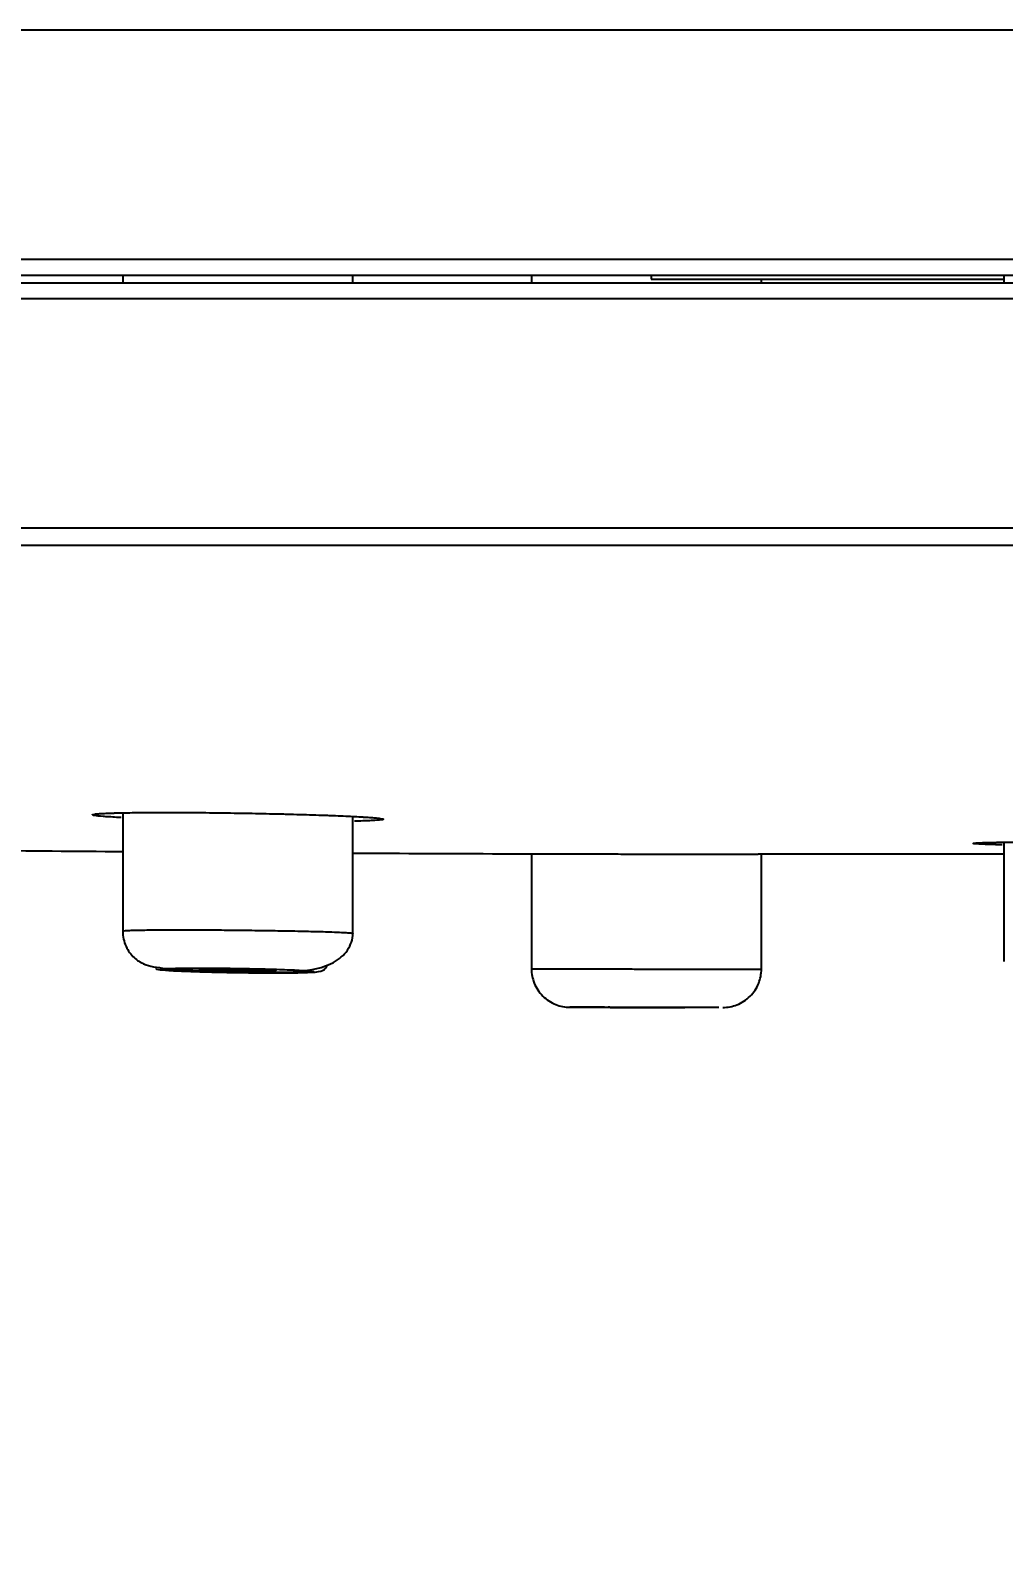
# Model space of a CAD drawing. Header units: millimetres. Extents: x 6110 to 6704, y -2661 to -1821.
# Drawn here: x 6317.641 to 6320.815, y -2068.275 to -2063.343 of the extents above; entities that cross this region are included whole.
import ezdxf

# ---------------------------------------------------------------- set-up
doc = ezdxf.new("R2010")
doc.units = ezdxf.units.MM
doc.header["$LTSCALE"] = 0.1
doc.linetypes.add('HIDDEN2', pattern=[4.7625, 3.175, -1.5875])
doc.layers.add('1', color=4, linetype='HIDDEN2', lineweight=13)
doc.layers.add('DIM', color=3, linetype='Continuous', lineweight=9)
doc.styles.get("Standard").update_dxf_attribs({"font": 'arial.ttf'})
doc.dimstyles.new('ISO-25', dxfattribs={"dimtxt": 2.5, "dimasz": 2.5, "dimexe": 1.25, "dimexo": 0.625, "dimtad": 1, "dimlfac": 5, "dimtxsty": 'Standard', "dimcen": 2.5, "dimadec": 0, "dimazin": 0, "dimtfac": 1, "dimtmove": 0, "dimatfit": 3, "dimfxl": 0, "dimarcsym": 0})

# ---------------------------------------------------------------- blocks, each defined once
blk = doc.blocks.new('*D85')
at = {"layer": 'Defpoints', "color": 0}
for p in [(6324.4599, -2027.3782), (6392.6916, -2027.3782), (6311.704, -2532.5418)]:
    blk.add_point(p, dxfattribs=at)
at = {"layer": 'DIM', "color": 0, "lineweight": -2}
for p, q in [((6325.0849, -2027.3782), (6393.9416, -2027.3782)), ((6392.6916, -2527.5418), (6392.6916, -2032.3782)), ((6312.329, -2532.5418), (6393.9416, -2532.5418))]:
    blk.add_line(p, q, dxfattribs=at)
at = {"layer": 'DIM', "color": 0}
for points in [[(6391.8583, -2032.3782), (6393.5249, -2032.3782), (6392.6916, -2027.3782)], [(6391.8583, -2527.5418), (6393.5249, -2527.5418), (6392.6916, -2532.5418)]]:
    blk.add_solid(points, dxfattribs=at)
at = {"layer": 'DIM', "color": 0, "insert": (6389.0618, -2279.96), "char_height": 5, "attachment_point": 5, "rotation": 90}
blk.add_mtext('2020,7', dxfattribs=at)

msp = doc.modelspace()

# ---------------------------------------------------------------- hatches: boundary and pattern name
at = {"layer": 'DIM'}
h = msp.add_hatch(dxfattribs=at)
h.set_pattern_fill('ANSI31', color=2)
edge = h.paths.add_edge_path()
edge.add_line((6619.6172, -2595.9805), (6619.6172, -1962.2056))
edge.add_line((6634.6172, -1966.1101), (6619.6172, -1966.1101))
edge.add_line((6634.6172, -2610.9805), (6634.6172, -1966.1101))
edge.add_line((6634.6172, -2610.9805), (6184.4567, -2610.9805))
edge.add_line((6619.6172, -2595.9805), (6184.4567, -2595.9805))
edge.add_line((6184.4567, -2610.9805), (6184.4567, -2595.9805))

# ---------------------------------------------------------------- linework, layer by layer
at = {"layer": '1', "color": 7, "linetype": 'Continuous', "lineweight": -3}
for p, q in [((6351.8421, -2063.3432), (6296.9577, -2063.3432)), ((6296.2749, -2064.0902), (6352.5249, -2064.0902)), ((6296.2749, -2064.1422), (6352.5249, -2064.1422)), ((6317.9427, -2064.1422), (6317.9427, -2064.1672)), ((6318.6927, -2064.1672), (6318.6927, -2064.1422)), ((6319.2749, -2064.1422), (6319.2749, -2064.1672)), ((6319.6657, -2064.1422), (6319.6657, -2064.1547)), ((6319.6657, -2064.1547), (6320.8147, -2064.1547)), ((6320.0249, -2064.1672), (6320.0249, -2064.1547)), ((6320.8147, -2064.1422), (6320.8147, -2064.1672)), ((6296.2749, -2064.1672), (6352.5249, -2064.1672)), ((6352.5249, -2064.2192), (6296.2749, -2064.2192)), ((6296.9577, -2064.9661), (6351.8421, -2064.9661)), ((6351.207, -2065.0233), (6297.5928, -2065.0233)), ((6317.9427, -2065.8951), (6317.9427, -2066.2952)), ((6318.6927, -2066.2952), (6318.6927, -2065.9069)), ((6319.2749, -2066.0286), (6319.2749, -2066.4077)), ((6320.8147, -2066.0297), (6320.0137, -2066.0297)), ((6320.0249, -2066.4077), (6320.0249, -2066.0297)), ((6320.8147, -2065.991), (6320.8147, -2066.3798)), ((6320.8147, -2066.3798), (6320.8147, -2066.38))]:
    msp.add_line(p, q, dxfattribs=at)
for start, end in [(269.317625, 269.527971), (269.699869, 269.811245)]:
    msp.add_arc((6320.0022, -1816.0297), 250, start, end, dxfattribs=at)
for points, knots in [([(6317.8427, -2065.9013), (6317.8427, -2065.9013), (6317.8427, -2065.9013), (6317.8427, -2065.9005), (6317.8457, -2065.8997), (6317.8533, -2065.8987), (6317.855, -2065.8986), (6317.8588, -2065.8982), (6317.8609, -2065.898), (6317.8677, -2065.8975), (6317.8781, -2065.8969), (6317.8914, -2065.8963), (6317.9024, -2065.8959), (6317.9062, -2065.8958), (6317.9142, -2065.8956), (6317.9184, -2065.8955), (6317.9402, -2065.8949), (6317.9598, -2065.8946), (6317.9927, -2065.8942), (6318.0042, -2065.8941), (6318.0223, -2065.894), (6318.0285, -2065.8939), (6318.0411, -2065.8939), (6318.0475, -2065.8938), (6318.0798, -2065.8938), (6318.107, -2065.8938), (6318.143, -2065.894), (6318.1503, -2065.894), (6318.165, -2065.8941), (6318.1725, -2065.8941), (6318.1949, -2065.8943), (6318.2099, -2065.8944), (6318.2555, -2065.8949), (6318.2863, -2065.8953), (6318.3255, -2065.8959), (6318.3334, -2065.8961), (6318.3489, -2065.8963), (6318.3567, -2065.8965), (6318.3798, -2065.8969), (6318.4105, -2065.8975), (6318.4405, -2065.8982), (6318.4629, -2065.8987), (6318.4703, -2065.8989), (6318.4851, -2065.8993), (6318.4924, -2065.8995), (6318.5284, -2065.9005), (6318.5556, -2065.9013), (6318.5879, -2065.9024), (6318.5942, -2065.9026), (6318.6068, -2065.903), (6318.6129, -2065.9033), (6318.6311, -2065.904), (6318.6426, -2065.9044), (6318.6755, -2065.9058), (6318.6952, -2065.9068), (6318.7168, -2065.908), (6318.721, -2065.9082), (6318.7291, -2065.9087), (6318.7329, -2065.909), (6318.7439, -2065.9097), (6318.7572, -2065.9107), (6318.7676, -2065.9116), (6318.7744, -2065.9123), (6318.7765, -2065.9125), (6318.7803, -2065.913), (6318.782, -2065.9132), (6318.7896, -2065.9144), (6318.7926, -2065.9152), (6318.7927, -2065.9165), (6318.7919, -2065.9169), (6318.7896, -2065.9175), (6318.7887, -2065.9177), (6318.7864, -2065.918), (6318.7851, -2065.9182), (6318.7775, -2065.9191), (6318.7685, -2065.9198), (6318.7537, -2065.9205), (6318.7505, -2065.9206), (6318.7438, -2065.9209), (6318.7403, -2065.921), (6318.7293, -2065.9214), (6318.7213, -2065.9216), (6318.708, -2065.922), (6318.7031, -2065.9221), (6318.698, -2065.9222)], [0, 0, 0, 0, 0.000307, 0.000307, 0.052176, 0.052176, 0.065143, 0.065143, 0.07811, 0.07811, 0.104044, 0.129979, 0.129979, 0.142946, 0.142946, 0.155913, 0.155913, 0.207782, 0.207782, 0.233716, 0.233716, 0.246684, 0.246684, 0.259651, 0.259651, 0.31152, 0.31152, 0.324487, 0.324487, 0.337454, 0.337454, 0.363388, 0.363388, 0.415257, 0.415257, 0.428224, 0.428224, 0.441192, 0.441192, 0.467126, 0.49306, 0.49306, 0.506028, 0.506028, 0.518995, 0.518995, 0.570864, 0.570864, 0.583831, 0.583831, 0.596798, 0.596798, 0.622732, 0.622732, 0.674601, 0.674601, 0.687568, 0.687568, 0.700536, 0.700536, 0.72647, 0.752404, 0.752404, 0.765372, 0.765372, 0.778339, 0.778339, 0.830208, 0.830208, 0.856142, 0.856142, 0.869109, 0.869109, 0.882076, 0.882076, 0.933945, 0.933945, 0.946912, 0.946912, 0.959879, 0.959879, 0.985814, 0.985814, 1, 1, 1, 1]), ([(6317.9374, -2065.9105), (6317.9323, -2065.9102), (6317.9274, -2065.91), (6317.914, -2065.9092), (6317.9061, -2065.9087), (6317.895, -2065.908), (6317.8915, -2065.9078), (6317.8848, -2065.9073), (6317.8817, -2065.907), (6317.8668, -2065.9058), (6317.8578, -2065.9049), (6317.8503, -2065.9037), (6317.8489, -2065.9035), (6317.8469, -2065.9031), (6317.8462, -2065.9029), (6317.8455, -2065.9028)], [0, 0, 0, 0, 0.101473, 0.101473, 0.285634, 0.285634, 0.377715, 0.377715, 0.469795, 0.469795, 0.838117, 0.838117, 0.930198, 0.930198, 1, 1, 1, 1]), ([(6319.1751, -2066.0283), (6319.1756, -2066.0283), (6319.1774, -2066.0283), (6319.1824, -2066.0283), (6319.1847, -2066.0284), (6319.1889, -2066.0284), (6319.1904, -2066.0284), (6319.1936, -2066.0284), (6319.1953, -2066.0284), (6319.2045, -2066.0284), (6319.2135, -2066.0284), (6319.2295, -2066.0285), (6319.2352, -2066.0285), (6319.2445, -2066.0285), (6319.2477, -2066.0285), (6319.2543, -2066.0286), (6319.2577, -2066.0286), (6319.2751, -2066.0286), (6319.3058, -2066.0287), (6319.3417, -2066.0288), (6319.3658, -2066.0288), (6319.3707, -2066.0289), (6319.3806, -2066.0289), (6319.3957, -2066.0289), (6319.4112, -2066.029), (6319.4428, -2066.029), (6319.4647, -2066.0291), (6319.4931, -2066.0291), (6319.4989, -2066.0291), (6319.5104, -2066.0292), (6319.5163, -2066.0292), (6319.5338, -2066.0292), (6319.5456, -2066.0292), (6319.581, -2066.0293), (6319.6049, -2066.0293), (6319.641, -2066.0294), (6319.6531, -2066.0294), (6319.6714, -2066.0294), (6319.6775, -2066.0294), (6319.6896, -2066.0295), (6319.6956, -2066.0295), (6319.7256, -2066.0295), (6319.7492, -2066.0295), (6319.7841, -2066.0296), (6319.7956, -2066.0296), (6319.8185, -2066.0296), (6319.8299, -2066.0296), (6319.8632, -2066.0296), (6319.8844, -2066.0297), (6319.9148, -2066.0297), (6319.9247, -2066.0297), (6319.9441, -2066.0297), (6319.9535, -2066.0297), (6319.981, -2066.0297), (6319.998, -2066.0297), (6320.0137, -2066.0297)], [0, 0, 0, 0, 0.05336, 0.05336, 0.084915, 0.084915, 0.100692, 0.100692, 0.116469, 0.116469, 0.179579, 0.179579, 0.211133, 0.211133, 0.226911, 0.226911, 0.242688, 0.242688, 0.305797, 0.368907, 0.368907, 0.384684, 0.384684, 0.400461, 0.432016, 0.432016, 0.495125, 0.495125, 0.510903, 0.510903, 0.52668, 0.52668, 0.558235, 0.558235, 0.621344, 0.621344, 0.652899, 0.652899, 0.668676, 0.668676, 0.684453, 0.684453, 0.747563, 0.747563, 0.779117, 0.779117, 0.810672, 0.810672, 0.873781, 0.873781, 0.905336, 0.905336, 0.936891, 0.936891, 1, 1, 1, 1]), ([(6320.8095, -2065.9995), (6320.8041, -2065.9993), (6320.799, -2065.9992), (6320.7855, -2065.9988), (6320.7776, -2065.9986), (6320.7666, -2065.9982), (6320.7631, -2065.9981), (6320.7564, -2065.9978), (6320.7533, -2065.9977), (6320.7385, -2065.9971), (6320.7296, -2065.9966), (6320.7222, -2065.996), (6320.7208, -2065.9959), (6320.7186, -2065.9956), (6320.7176, -2065.9955), (6320.7154, -2065.9951), (6320.7147, -2065.9949), (6320.7148, -2065.9942), (6320.7179, -2065.9937), (6320.7256, -2065.9932), (6320.7274, -2065.9931), (6320.7312, -2065.9929), (6320.7333, -2065.9928), (6320.7402, -2065.9925), (6320.7507, -2065.9921), (6320.764, -2065.9918), (6320.775, -2065.9915), (6320.7789, -2065.9914), (6320.787, -2065.9913), (6320.7912, -2065.9912), (6320.813, -2065.9908), (6320.8327, -2065.9906), (6320.8656, -2065.9903), (6320.8772, -2065.9902), (6320.8954, -2065.9901), (6320.9016, -2065.9901), (6320.9141, -2065.99), (6320.9205, -2065.99), (6320.9308, -2065.9899), (6320.9347, -2065.9899), (6320.9386, -2065.9899)], [0, 0, 0, 0, 0.034135, 0.034135, 0.093398, 0.093398, 0.12303, 0.12303, 0.152661, 0.152661, 0.271186, 0.271186, 0.300818, 0.300818, 0.330449, 0.330449, 0.389712, 0.389712, 0.508237, 0.508237, 0.537869, 0.537869, 0.5675, 0.5675, 0.626763, 0.686026, 0.686026, 0.715657, 0.715657, 0.745288, 0.745288, 0.863814, 0.863814, 0.923077, 0.923077, 0.952708, 0.952708, 0.982339, 0.982339, 1, 1, 1, 1]), ([(6317.9427, -2066.2803), (6317.9426, -2066.2801), (6317.9438, -2066.2796), (6317.9507, -2066.2789), (6317.9648, -2066.2782), (6317.9841, -2066.2777), (6318.0077, -2066.2772), (6318.0348, -2066.2768), (6318.0643, -2066.2765), (6318.0956, -2066.2764), (6318.1348, -2066.2763), (6318.1849, -2066.2764), (6318.2486, -2066.2768), (6318.3189, -2066.2775), (6318.3935, -2066.2784), (6318.4694, -2066.2796), (6318.5422, -2066.281), (6318.5843, -2066.2821), (6318.6033, -2066.2827)], [0, 0, 0, 0, 0.036278, 0.092212, 0.146181, 0.198183, 0.248219, 0.296289, 0.342392, 0.386529, 0.4287, 0.495988, 0.568054, 0.644898, 0.726516, 0.812908, 0.90407, 1, 1, 1, 1]), ([(6317.9427, -2066.2802), (6317.9428, -2066.2894), (6317.9446, -2066.3069), (6317.9528, -2066.3311), (6317.9648, -2066.3514), (6317.9841, -2066.3728), (6318.012, -2066.3895), (6318.0544, -2066.4003), (6318.1106, -2066.4048), (6318.1681, -2066.4086), (6318.1916, -2066.4095), (6318.1947, -2066.4096)], [0, 0, 0, 0, 0.065227, 0.130109, 0.194155, 0.257446, 0.384558, 0.521935, 0.822231, 0.977133, 1, 1, 1, 1]), ([(6318.1947, -2066.4096), (6318.2123, -2066.4104), (6318.2517, -2066.412), (6318.317, -2066.4137), (6318.4101, -2066.4149), (6318.5171, -2066.4161), (6318.6201, -2066.3963), (6318.6722, -2066.352), (6318.6897, -2066.3171), (6318.6926, -2066.2979), (6318.6926, -2066.288)], [0, 0, 0, 0, 0.086644, 0.191167, 0.298648, 0.516101, 0.742572, 0.869402, 0.934958, 1, 1, 1, 1]), ([(6318.6033, -2066.2827), (6318.6179, -2066.2832), (6318.6422, -2066.284), (6318.6674, -2066.2852), (6318.6821, -2066.2862), (6318.6894, -2066.287), (6318.6922, -2066.2875), (6318.6927, -2066.2879), (6318.6927, -2066.288), (6318.6927, -2066.288)], [0, 0, 0, 0, 0.255329, 0.475106, 0.659297, 0.807873, 0.92081, 0.99809, 1, 1, 1, 1]), ([(6318.0507, -2066.4029), (6318.0507, -2066.4029), (6318.0506, -2066.404), (6318.0563, -2066.406), (6318.091, -2066.409), (6318.149, -2066.4117), (6318.2128, -2066.4137), (6318.2676, -2066.415), (6318.3242, -2066.4159), (6318.3865, -2066.4167), (6318.4252, -2066.4168), (6318.4462, -2066.4167)], [0, 0, 0, 0, 0.000179, 0.130378, 0.28848, 0.472834, 0.571899, 0.672733, 0.772993, 0.870578, 1, 1, 1, 1]), ([(6318.5062, -2066.4077), (6318.5062, -2066.4077), (6318.5062, -2066.4077), (6318.5046, -2066.4076), (6318.503, -2066.4075), (6318.4825, -2066.4066), (6318.4599, -2066.4057), (6318.4108, -2066.4043), (6318.3836, -2066.4036), (6318.3284, -2066.4025), (6318.2996, -2066.402), (6318.2445, -2066.4014), (6318.2174, -2066.4013), (6318.1686, -2066.4012), (6318.1463, -2066.4014), (6318.1093, -2066.4019), (6318.0942, -2066.4024), (6318.0733, -2066.4035), (6318.0672, -2066.4041), (6318.0646, -2066.4056), (6318.0681, -2066.4064), (6318.0843, -2066.4081), (6318.0971, -2066.409), (6318.1239, -2066.4104), (6318.1357, -2066.411), (6318.1696, -2066.4123), (6318.194, -2066.4131), (6318.2456, -2066.4144), (6318.2737, -2066.415), (6318.3295, -2066.416), (6318.3581, -2066.4163), (6318.4119, -2066.4168), (6318.4378, -2066.4168), (6318.4834, -2066.4167), (6318.5038, -2066.4164), (6318.5361, -2066.4157), (6318.5485, -2066.4152), (6318.5639, -2066.414), (6318.567, -2066.4133), (6318.5637, -2066.4117), (6318.5572, -2066.4109), (6318.5365, -2066.4093), (6318.5228, -2066.4084), (6318.5062, -2066.4077)], [0, 0, 0, 0, 0.000017, 0.000017, 0.0047, 0.0047, 0.05843, 0.05843, 0.11211, 0.11211, 0.165781, 0.165781, 0.219451, 0.219451, 0.273137, 0.273137, 0.326851, 0.326851, 0.380591, 0.380591, 0.434342, 0.434342, 0.488093, 0.488093, 0.521429, 0.521429, 0.575138, 0.575138, 0.628822, 0.628822, 0.682492, 0.682492, 0.736166, 0.736166, 0.78986, 0.78986, 0.843581, 0.843581, 0.897326, 0.897326, 0.95108, 0.95108, 1, 1, 1, 1]), ([(6318.1927, -2066.4073), (6318.1927, -2066.4073), (6318.1927, -2066.4073), (6318.1927, -2066.4071), (6318.1934, -2066.4069), (6318.1959, -2066.4066), (6318.1969, -2066.4065), (6318.1992, -2066.4063), (6318.202, -2066.4061), (6318.2055, -2066.406), (6318.2084, -2066.4059), (6318.2094, -2066.4059), (6318.2115, -2066.4058), (6318.2126, -2066.4058), (6318.2183, -2066.4056), (6318.2235, -2066.4055), (6318.2321, -2066.4054), (6318.2351, -2066.4054), (6318.2415, -2066.4054), (6318.2448, -2066.4054), (6318.255, -2066.4053), (6318.2622, -2066.4053), (6318.2736, -2066.4054), (6318.2775, -2066.4054), (6318.2853, -2066.4055), (6318.2893, -2066.4055), (6318.3013, -2066.4056), (6318.3094, -2066.4057), (6318.3218, -2066.4059), (6318.3259, -2066.406), (6318.334, -2066.4062), (6318.342, -2066.4063), (6318.35, -2066.4065), (6318.3578, -2066.4067), (6318.3617, -2066.4068), (6318.3731, -2066.4071), (6318.3803, -2066.4073), (6318.3904, -2066.4076), (6318.3937, -2066.4077), (6318.4001, -2066.408), (6318.4032, -2066.4081), (6318.4118, -2066.4085), (6318.417, -2066.4087), (6318.4238, -2066.4091), (6318.426, -2066.4092), (6318.4298, -2066.4095), (6318.4333, -2066.4097), (6318.4361, -2066.41), (6318.4384, -2066.4102), (6318.4394, -2066.4104), (6318.4419, -2066.4107), (6318.4426, -2066.411), (6318.4427, -2066.4112), (6318.4427, -2066.4112), (6318.4427, -2066.4112)], [0, 0, 0, 0, 0.000262, 0.000262, 0.062719, 0.062719, 0.093947, 0.093947, 0.125176, 0.156404, 0.156404, 0.172019, 0.172019, 0.187633, 0.187633, 0.25009, 0.25009, 0.281318, 0.281318, 0.312547, 0.312547, 0.375004, 0.375004, 0.406233, 0.406233, 0.437461, 0.437461, 0.499918, 0.499918, 0.531147, 0.531147, 0.562375, 0.593604, 0.593604, 0.624832, 0.624832, 0.687289, 0.687289, 0.718518, 0.718518, 0.749746, 0.749746, 0.812203, 0.812203, 0.843432, 0.843432, 0.87466, 0.905889, 0.905889, 0.937117, 0.937117, 0.999574, 0.999574, 1, 1, 1, 1]), ([(6318.2292, -2066.4102), (6318.2234, -2066.41), (6318.2182, -2066.4097), (6318.2115, -2066.4094), (6318.2094, -2066.4092), (6318.2055, -2066.409), (6318.2037, -2066.4089), (6318.199, -2066.4085), (6318.1967, -2066.4082), (6318.1944, -2066.4079), (6318.1938, -2066.4078), (6318.1934, -2066.4077)], [0, 0, 0, 0, 0.290731, 0.290731, 0.436097, 0.436097, 0.581462, 0.581462, 0.872194, 0.872194, 1, 1, 1, 1]), ([(6318.4417, -2066.4116), (6318.4416, -2066.4116), (6318.4415, -2066.4116), (6318.441, -2066.4117), (6318.4407, -2066.4117), (6318.4387, -2066.412), (6318.4363, -2066.4121), (6318.4316, -2066.4124), (6318.4299, -2066.4125), (6318.426, -2066.4126), (6318.4239, -2066.4126), (6318.4171, -2066.4128), (6318.4119, -2066.4129), (6318.4032, -2066.413), (6318.4002, -2066.413), (6318.3938, -2066.4131), (6318.3873, -2066.4131), (6318.3803, -2066.4131), (6318.3731, -2066.4131), (6318.3693, -2066.4131), (6318.358, -2066.413), (6318.3502, -2066.413), (6318.3382, -2066.4129), (6318.3341, -2066.4128), (6318.3259, -2066.4127), (6318.3218, -2066.4127), (6318.3096, -2066.4125), (6318.3014, -2066.4123), (6318.2894, -2066.4121), (6318.2853, -2066.412), (6318.2775, -2066.4118), (6318.2698, -2066.4116), (6318.2625, -2066.4114), (6318.2553, -2066.4112), (6318.2517, -2066.4111), (6318.2414, -2066.4107), (6318.2351, -2066.4105), (6318.2292, -2066.4102)], [0, 0, 0, 0, 0.010951, 0.010951, 0.03293, 0.03293, 0.120846, 0.120846, 0.164803, 0.164803, 0.208761, 0.208761, 0.296677, 0.296677, 0.340634, 0.340634, 0.384592, 0.42855, 0.42855, 0.472507, 0.472507, 0.560423, 0.560423, 0.604381, 0.604381, 0.648338, 0.648338, 0.736254, 0.736254, 0.780211, 0.780211, 0.824169, 0.868127, 0.868127, 0.912085, 0.912085, 1, 1, 1, 1]), ([(6318.4462, -2066.4167), (6318.4552, -2066.4167), (6318.4905, -2066.4168), (6318.5342, -2066.416), (6318.58, -2066.414), (6318.5983, -2066.4097), (6318.6016, -2066.4035), (6318.6078, -2066.3969), (6318.6081, -2066.3965)], [0, 0, 0, 0, 0.077565, 0.316981, 0.517598, 0.841317, 0.992231, 1, 1, 1, 1]), ([(6319.2749, -2066.4041), (6319.2748, -2066.4041), (6319.2779, -2066.4041), (6319.2931, -2066.404), (6319.3181, -2066.4039), (6319.3497, -2066.4039), (6319.3885, -2066.4039), (6319.4337, -2066.404), (6319.4841, -2066.404), (6319.5385, -2066.4041), (6319.5957, -2066.4042), (6319.6541, -2066.4043), (6319.6993, -2066.4045), (6319.7339, -2066.4045), (6319.7618, -2066.4046), (6319.7982, -2066.4046), (6319.8418, -2066.4046), (6319.8901, -2066.4046), (6319.9392, -2066.4047), (6319.9838, -2066.4047), (6320.0167, -2066.4047), (6320.025, -2066.4047), (6320.0249, -2066.4047), (6320.0249, -2066.4047)], [0, 0, 0, 0, 0.050226, 0.108838, 0.158262, 0.207686, 0.25711, 0.306533, 0.355957, 0.405381, 0.454805, 0.504229, 0.553653, 0.569615, 0.593978, 0.626736, 0.667884, 0.717415, 0.77532, 0.841588, 0.91621, 0.99917, 1, 1, 1, 1]), ([(6319.2751, -2066.404), (6319.2753, -2066.4202), (6319.2798, -2066.4436), (6319.295, -2066.4729), (6319.3113, -2066.4929), (6319.3313, -2066.5091), (6319.3607, -2066.5243), (6319.3842, -2066.5288), (6319.4006, -2066.529)], [0, 0, 0, 0, 0.240221, 0.369253, 0.500874, 0.632377, 0.761063, 1, 1, 1, 1]), ([(6319.8985, -2066.5297), (6319.9149, -2066.5295), (6319.9387, -2066.5251), (6319.9682, -2066.5099), (6319.9884, -2066.4937), (6320.0048, -2066.4737), (6320.0201, -2066.4444), (6320.0246, -2066.4209), (6320.0247, -2066.4047)], [0, 0, 0, 0, 0.23842, 0.366919, 0.498316, 0.629936, 0.759094, 1, 1, 1, 1]), ([(6319.8861, -2066.5297), (6319.8803, -2066.5297), (6319.8726, -2066.5297), (6319.8488, -2066.5296), (6319.8299, -2066.5296), (6319.7866, -2066.5296), (6319.7616, -2066.5296), (6319.709, -2066.5295), (6319.6807, -2066.5295), (6319.6247, -2066.5294), (6319.5963, -2066.5294), (6319.5432, -2066.5293), (6319.5179, -2066.5292), (6319.4737, -2066.5291), (6319.4543, -2066.5291), (6319.4241, -2066.529), (6319.4128, -2066.529), (6319.4002, -2066.529), (6319.3982, -2066.529), (6319.4006, -2066.529)], [0, 0, 0, 0, 0.073295, 0.073295, 0.189727, 0.189727, 0.306178, 0.306178, 0.422639, 0.422639, 0.539099, 0.539099, 0.655547, 0.655547, 0.771979, 0.771979, 0.888398, 0.888398, 1, 1, 1, 1]), ([(6319.5251, -2066.5292), (6319.525, -2066.5292), (6319.5249, -2066.5292), (6319.5249, -2066.5292), (6319.5257, -2066.5292), (6319.5281, -2066.5292), (6319.5291, -2066.5292), (6319.5315, -2066.5292), (6319.5342, -2066.5293), (6319.5377, -2066.5293), (6319.5406, -2066.5293), (6319.5416, -2066.5293), (6319.5437, -2066.5293), (6319.5448, -2066.5293), (6319.5505, -2066.5293), (6319.5557, -2066.5293), (6319.5644, -2066.5293), (6319.5674, -2066.5293), (6319.5738, -2066.5293), (6319.5771, -2066.5293), (6319.5873, -2066.5293), (6319.5944, -2066.5294), (6319.6058, -2066.5294), (6319.6097, -2066.5294), (6319.6175, -2066.5294), (6319.6215, -2066.5294), (6319.6335, -2066.5294), (6319.6416, -2066.5294), (6319.654, -2066.5294), (6319.6581, -2066.5295), (6319.6662, -2066.5295), (6319.6743, -2066.5295), (6319.6822, -2066.5295), (6319.69, -2066.5295), (6319.6939, -2066.5295), (6319.7053, -2066.5295), (6319.7125, -2066.5295), (6319.7227, -2066.5295), (6319.726, -2066.5295), (6319.7324, -2066.5295), (6319.7354, -2066.5295), (6319.744, -2066.5296), (6319.7492, -2066.5296), (6319.7561, -2066.5296), (6319.7582, -2066.5296), (6319.7621, -2066.5296), (6319.7656, -2066.5296), (6319.7683, -2066.5296), (6319.7707, -2066.5296), (6319.7717, -2066.5296), (6319.7741, -2066.5296), (6319.7749, -2066.5296), (6319.7749, -2066.5296), (6319.7747, -2066.5296), (6319.7741, -2066.5296), (6319.7739, -2066.5296), (6319.7733, -2066.5296), (6319.7729, -2066.5296), (6319.7709, -2066.5296), (6319.7686, -2066.5296), (6319.7639, -2066.5296), (6319.7621, -2066.5296), (6319.7583, -2066.5296), (6319.7562, -2066.5296), (6319.7494, -2066.5296), (6319.7442, -2066.5296), (6319.7355, -2066.5295), (6319.7324, -2066.5295), (6319.7261, -2066.5295), (6319.7196, -2066.5295), (6319.7126, -2066.5295), (6319.7054, -2066.5295), (6319.7016, -2066.5295), (6319.6903, -2066.5295), (6319.6825, -2066.5295), (6319.6705, -2066.5295), (6319.6664, -2066.5295), (6319.6582, -2066.5295), (6319.6541, -2066.5294), (6319.6419, -2066.5294), (6319.6338, -2066.5294), (6319.6217, -2066.5294), (6319.6177, -2066.5294), (6319.6098, -2066.5294), (6319.6021, -2066.5294), (6319.5948, -2066.5294), (6319.5876, -2066.5293), (6319.584, -2066.5293), (6319.5737, -2066.5293), (6319.5674, -2066.5293), (6319.5615, -2066.5293)], [0, 0, 0, 0, 0.008634, 0.008634, 0.04404, 0.04404, 0.061743, 0.061743, 0.079446, 0.097149, 0.097149, 0.106, 0.106, 0.114852, 0.114852, 0.150258, 0.150258, 0.167961, 0.167961, 0.185664, 0.185664, 0.22107, 0.22107, 0.238773, 0.238773, 0.256476, 0.256476, 0.291882, 0.291882, 0.309585, 0.309585, 0.327287, 0.34499, 0.34499, 0.362693, 0.362693, 0.398099, 0.398099, 0.415802, 0.415802, 0.433505, 0.433505, 0.468911, 0.468911, 0.486614, 0.486614, 0.504317, 0.52202, 0.52202, 0.539723, 0.539723, 0.575129, 0.575129, 0.592832, 0.592832, 0.601683, 0.601683, 0.610535, 0.610535, 0.645941, 0.645941, 0.663644, 0.663644, 0.681347, 0.681347, 0.716753, 0.716753, 0.734456, 0.734456, 0.752159, 0.769862, 0.769862, 0.787564, 0.787564, 0.82297, 0.82297, 0.840673, 0.840673, 0.858376, 0.858376, 0.893782, 0.893782, 0.911485, 0.911485, 0.929188, 0.946891, 0.946891, 0.964594, 0.964594, 1, 1, 1, 1]), ([(6319.5615, -2066.5293), (6319.5557, -2066.5293), (6319.5505, -2066.5293), (6319.5437, -2066.5293), (6319.5416, -2066.5293), (6319.5378, -2066.5293), (6319.536, -2066.5293), (6319.5313, -2066.5292), (6319.5289, -2066.5292), (6319.5266, -2066.5292), (6319.5261, -2066.5292), (6319.5257, -2066.5292)], [0, 0, 0, 0, 0.290923, 0.290923, 0.436385, 0.436385, 0.581847, 0.581847, 0.87277, 0.87277, 1, 1, 1, 1])]:
    msp.add_open_spline(points, degree=3, knots=knots, dxfattribs=at)
msp.add_open_spline([(6319.3963, -2066.529), (6319.5261, -2066.5291)], degree=1, dxfattribs=at)

# ---------------------------------------------------------------- dimensions: what is measured, and where the dimension line sits
at = {"layer": 'DIM'}
dim = msp.add_linear_dim(base=(6392.6916, -2027.3782), p1=(6311.704, -2532.5418), p2=(6324.4599, -2027.3782), angle=90, dimstyle='ISO-25', override={"dimtxt": 5, "dimasz": 5, "dimdec": 1, "dimlfac": 4, "dimadec": 1, "dimtdec": 1, "dimfxl": 1.25, "dimtfill": 1}, dxfattribs=at)
dim.commit()
dim.dimension.update_dxf_attribs({"geometry": '*D85', "text_midpoint": (6389.0618, -2279.96)})

doc.saveas('drawing.dxf')
